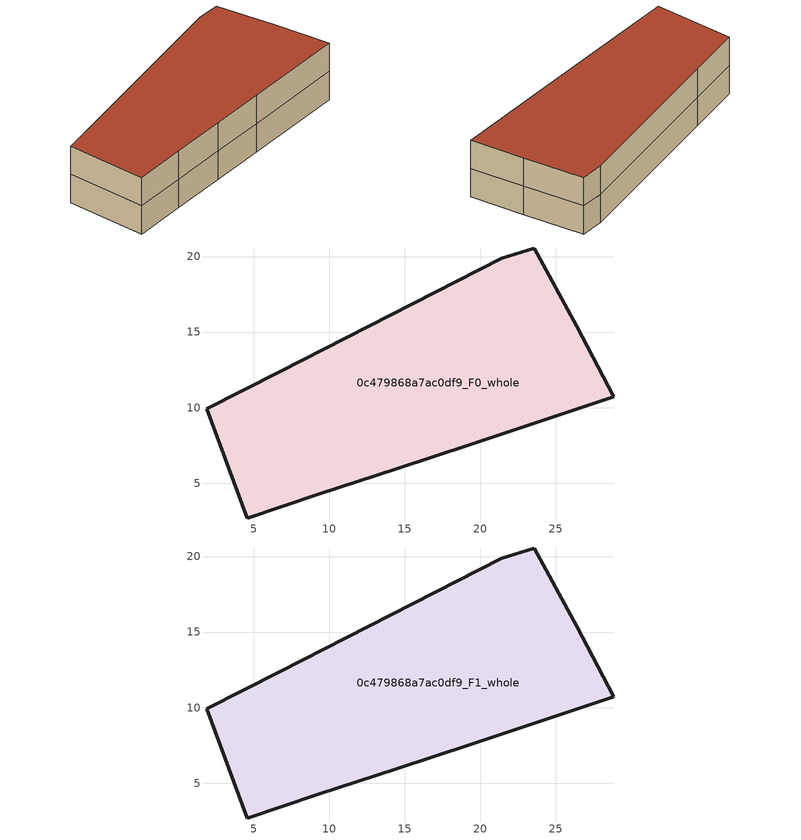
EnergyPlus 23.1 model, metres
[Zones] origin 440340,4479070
0c479868a7ac0df9_F0_whole
 floor ground (EU_floor_Construction): 23.58,20.57 26.4,15.39 28.84,10.71 19.4,7.59 14.46,5.97 9.26,4.26 4.56,2.69 1.87,9.92 6.73,12.38 21.41,19.9 z0
 wall outside (EU_wall_Construction): 14.46,5.97 19.4,7.59 28.84,10.71 26.4,15.39 23.58,20.57 21.41,19.9 6.73,12.38 1.87,9.92 4.56,2.69 9.26,4.26 14.46,5.97 z0:3
0c479868a7ac0df9_F1_whole
 floor to 0c479868a7ac0df9_F0_whole (EU_floor_Construction): 23.58,20.57 26.4,15.39 28.84,10.71 19.4,7.59 14.46,5.97 9.26,4.26 4.56,2.69 1.87,9.92 6.73,12.38 21.41,19.9 z3
 wall outside (EU_wall_Construction): 14.46,5.97 19.4,7.59 28.84,10.71 26.4,15.39 23.58,20.57 21.41,19.9 6.73,12.38 1.87,9.92 4.56,2.69 9.26,4.26 14.46,5.97 z3:6
 roof outside (EU_roof_Construction): 28.84,10.71 26.4,15.39 23.58,20.57 21.41,19.9 6.73,12.38 1.87,9.92 4.56,2.69 9.26,4.26 14.46,5.97 19.4,7.59 z6
[Building]
EU S2 Campaign: North Axis=0; Terrain=City; Solar Distribution=FullExterior
[Site:Location]
Madrid: Latitude=40.5; Longitude=-3.5; Time Zone=1; Elevation=609
[SizingPeriod:WeatherFileDays]
AnnualSizingPeriod: Begin Month=1; Begin Day of Month=1; End Month=12; End Day of Month=31; Day of Week for Start Day=Monday; Use Weather File Daylight Saving Period=No; Use Weather File Rain and Snow Indicators=No
[MATERIAL]
EU_InternalMass_Material: Roughness=MediumRough; Thickness=0.1; Conductivity=1; Density=1800; Specific Heat=900; Thermal Absorptance=0.9; Solar Absorptance=0.7; Visible Absorptance=0.7
[MATERIAL:NOMASS] Roughness=MediumRough; Thermal Absorptance=0.9; Solar Absorptance=0.7; Visible Absorptance=0.7
Name | Thermal Resistance
EU_wall_NoMass | 0.419739
EU_roof_NoMass | 0.352165
EU_floor_NoMass | 0.608284
[CONSTRUCTION]
EU_wall_Construction: EU_wall_NoMass
EU_roof_Construction: EU_roof_NoMass
EU_floor_Construction: EU_floor_NoMass
EU_InternalMass_Construction: EU_InternalMass_Material
[ZONE] Type=1; Multiplier=1; Ceiling Height=autocalculate; Floor Area=autocalculate; Part of Total Floor Area=Yes
Name | Volume
0c479868a7ac0df9_F0_whole | 713.035
0c479868a7ac0df9_F1_whole | 713.034
[INTERNALMASS] Construction=EU_InternalMass_Construction; Surface Area=193.609
Name | Zone or ZoneList
0c479868a7ac0df9_F0_whole_EU_InternalMass | 0c479868a7ac0df9_F0_whole
0c479868a7ac0df9_F1_whole_EU_InternalMass | 0c479868a7ac0df9_F1_whole
[OTHEREQUIPMENT] Fuel Type=Electricity; Design Level Calculation Method=Watts/Area; Power per Zone Floor Area=1; Fraction Latent=0; Fraction Radiant=0; Fraction Lost=0; Carbon Dioxide Generation Rate=0; EndUse Subcategory=EU_Step8_InternalGains
Name | Zone or ZoneList or Space or SpaceList | Schedule
EU_Step8_InternalGain_0c479868a7ac0df9_F0_whole_f000 | 0c479868a7ac0df9_F0_whole | EU_Step8_GainSchedule_0c479868a7ac0df9_F0_whole_f000
EU_Step8_InternalGain_0c479868a7ac0df9_F1_whole_f000 | 0c479868a7ac0df9_F1_whole | EU_Step8_GainSchedule_0c479868a7ac0df9_F1_whole_f000
[ZONEVENTILATION:DESIGNFLOWRATE] Schedule=EU_AlwaysOn; Design Flow Rate Calculation Method=AirChanges/Hour; Air Changes per Hour=0.703302; Ventilation Type=Natural; Fan Pressure Rise=0; Fan Total Efficiency=1; Constant Term Coefficient=1; Temperature Term Coefficient=0; Velocity Term Coefficient=0; Velocity Squared Term Coefficient=0; Minimum Indoor Temperature=-100; Maximum Indoor Temperature=100; Delta Temperature=-100; Minimum Outdoor Temperature=-100; Maximum Outdoor Temperature=100; Maximum Wind Speed=40
Name | Zone or ZoneList or Space or SpaceList
EU_ConstantAir_0c479868a7ac0df9_F0_whole | 0c479868a7ac0df9_F0_whole
EU_ConstantAir_0c479868a7ac0df9_F1_whole | 0c479868a7ac0df9_F1_whole
[HVACTEMPLATE:THERMOSTAT] Constant Heating Setpoint=20; Constant Cooling Setpoint=50
EU_HeatOnly_0c479868a7ac0df9_F0_whole; EU_HeatOnly_0c479868a7ac0df9_F1_whole
[HVACTEMPLATE:ZONE:IDEALLOADSAIRSYSTEM] System Availability Schedule=EU_AlwaysOn; Maximum Heating Supply Air Temperature=50; Minimum Cooling Supply Air Temperature=13; Maximum Heating Supply Air Humidity Ratio=0.0156; Minimum Cooling Supply Air Humidity Ratio=0.0077; Heating Limit=NoLimit; Cooling Limit=NoLimit; Heating Availability Schedule=EU_AlwaysOn; Cooling Availability Schedule=EU_CoolingOff; Dehumidification Control Type=ConstantSensibleHeatRatio; Cooling Sensible Heat Ratio=0.7; Dehumidification Setpoint=60; Humidification Control Type=None; Humidification Setpoint=30; Outdoor Air Method=None; Outdoor Air Flow Rate per Person=0.00944; Outdoor Air Flow Rate per Zone Floor Area=0; Outdoor Air Flow Rate per Zone=0; Demand Controlled Ventilation Type=None; Outdoor Air Economizer Type=NoEconomizer; Heat Recovery Type=None; Sensible Heat Recovery Effectiveness=0.7; Latent Heat Recovery Effectiveness=0.65
Name | Template Thermostat
0c479868a7ac0df9_F0_whole | EU_HeatOnly_0c479868a7ac0df9_F0_whole
0c479868a7ac0df9_F1_whole | EU_HeatOnly_0c479868a7ac0df9_F1_whole
[SIZING:ZONE] Zone Cooling Design Supply Air Temperature Input Method=SupplyAirTemperature; Zone Cooling Design Supply Air Temperature=13; Zone Heating Design Supply Air Temperature Input Method=SupplyAirTemperature; Zone Heating Design Supply Air Temperature=50; Zone Cooling Design Supply Air Humidity Ratio=0.008; Zone Heating Design Supply Air Humidity Ratio=0.008; Cooling Design Air Flow Method=DesignDay; Cooling Design Air Flow Rate=0; Cooling Minimum Air Flow per Zone Floor Area=0.000762; Cooling Minimum Air Flow=0; Cooling Minimum Air Flow Fraction=0.2; Heating Design Air Flow Method=DesignDay; Heating Design Air Flow Rate=0; Heating Maximum Air Flow per Zone Floor Area=0.002032; Heating Maximum Air Flow=0.141576; Heating Maximum Air Flow Fraction=0.3; Account for Dedicated Outdoor Air System=No; Dedicated Outdoor Air System Control Strategy=NeutralSupplyAir; Dedicated Outdoor Air Low Setpoint Temperature for Design=autosize; Dedicated Outdoor Air High Setpoint Temperature for Design=autosize; Zone Load Sizing Method=Sensible Load Only No Latent Load; Zone Latent Cooling Design Supply Air Humidity Ratio Input Method=HumidityRatioDifference; Zone Cooling Design Supply Air Humidity Ratio Difference=0.005; Zone Latent Heating Design Supply Air Humidity Ratio Input Method=HumidityRatioDifference; Zone Humidification Design Supply Air Humidity Ratio Difference=0.005
0c479868a7ac0df9_F0_whole; 0c479868a7ac0df9_F1_whole
[SCHEDULE:CONSTANT]
Name | Hourly Value
EU_AlwaysOn | 1
EU_CoolingOff | 0
[SCHEDULE:FILE] Column Number=1; Rows to Skip at Top=0; Number of Hours of Data=8760; Column Separator=Comma; Interpolate to Timestep=No; Minutes per Item=60; Adjust Schedule for Daylight Savings=Yes
Name | File
EU_Step8_GainSchedule_0c479868a7ac0df9_F0_whole_f000 | C:\Users\o_iseri\Desktop\OpenUBEM\openubem\outputs\eu_evidence\EU-11\ES-MAD-BERRUGUETE\idfs\0c479868a7ac0df9\0c479868a7ac0df9_F0_whole_f000_gain.csv
EU_Step8_GainSchedule_0c479868a7ac0df9_F1_whole_f000 | C:\Users\o_iseri\Desktop\OpenUBEM\openubem\outputs\eu_evidence\EU-11\ES-MAD-BERRUGUETE\idfs\0c479868a7ac0df9\0c479868a7ac0df9_F1_whole_f000_gain.csv
